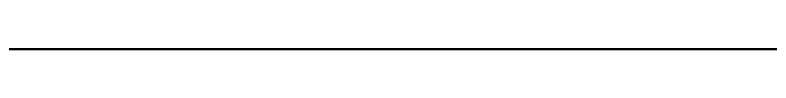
# Model space of a CAD drawing. Header units: inches. Extents: x -4235 to -464, y 9767 to 12347.
# Drawn here: x -3487.298859 to -3487.295807, y 11550.989396 to 11550.989396 of the extents above; entities that cross this region are included whole.
import ezdxf

# ---------------------------------------------------------------- set-up
doc = ezdxf.new("R2010")
doc.units = ezdxf.units.IN
doc.header["$MEASUREMENT"] = 0
for name, color, linetype, lineweight in [('0-1', 7, 'Continuous', 5), ('A-WALL-1', 7, 'Continuous', 50), ('I-WALL-1', 7, 'Continuous', 50)]:
    doc.layers.add(name, color=color, linetype=linetype, lineweight=lineweight)

# ---------------------------------------------------------------- blocks, each defined once
blk = doc.blocks.new('CTR - 1st Phase - Common Walls_rvt-1-BACKGROUND - RCP - 3RD FLOOR')
at = {"layer": 'A-WALL-1'}
blk.add_line((-3487.2987367, 11550.9893961), (-3827.3237367, 11550.9893961), dxfattribs=at)
at = {"layer": 'I-WALL-1'}
blk.add_line((-3481.1737367, 11550.9893961), (-3487.2987367, 11550.9893961), dxfattribs=at)
blk = doc.blocks.new('CTR - 1st Phase -Stairs _ Elevators_rvt-1-BACKGROUND - RCP - 3RD FLOOR')
at = {"layer": 'A-WALL-1'}
blk.add_line((-3587.3237367, 11550.9893961), (-3477.3237367, 11550.9893961), dxfattribs=at)

msp = doc.modelspace()

# ---------------------------------------------------------------- block references
at = {"layer": '0-1'}
for name in ['CTR - 1st Phase - Common Walls_rvt-1-BACKGROUND - RCP - 3RD FLOOR', 'CTR - 1st Phase -Stairs _ Elevators_rvt-1-BACKGROUND - RCP - 3RD FLOOR']:
    msp.add_blockref(name, (0, 0), dxfattribs=at)

doc.saveas('drawing.dxf')
